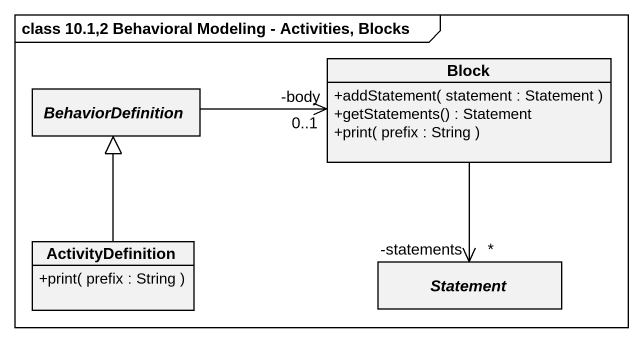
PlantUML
@startuml
mainframe class 10.1,2 Behavioral Modeling - Activities, Blocks
hide circle
hide empty members
skinparam classAttributeIconSize 0
class Block {
  +addStatement( statement : Statement )
  +getStatements() : Statement
  +print( prefix : String )
}
abstract class BehaviorDefinition
class ActivityDefinition {
  +print( prefix : String )
}
abstract class Statement
Block --> "-statements\n*" Statement
BehaviorDefinition -right-> "-body\n0..1" Block
ActivityDefinition -up-|> BehaviorDefinition
@enduml
